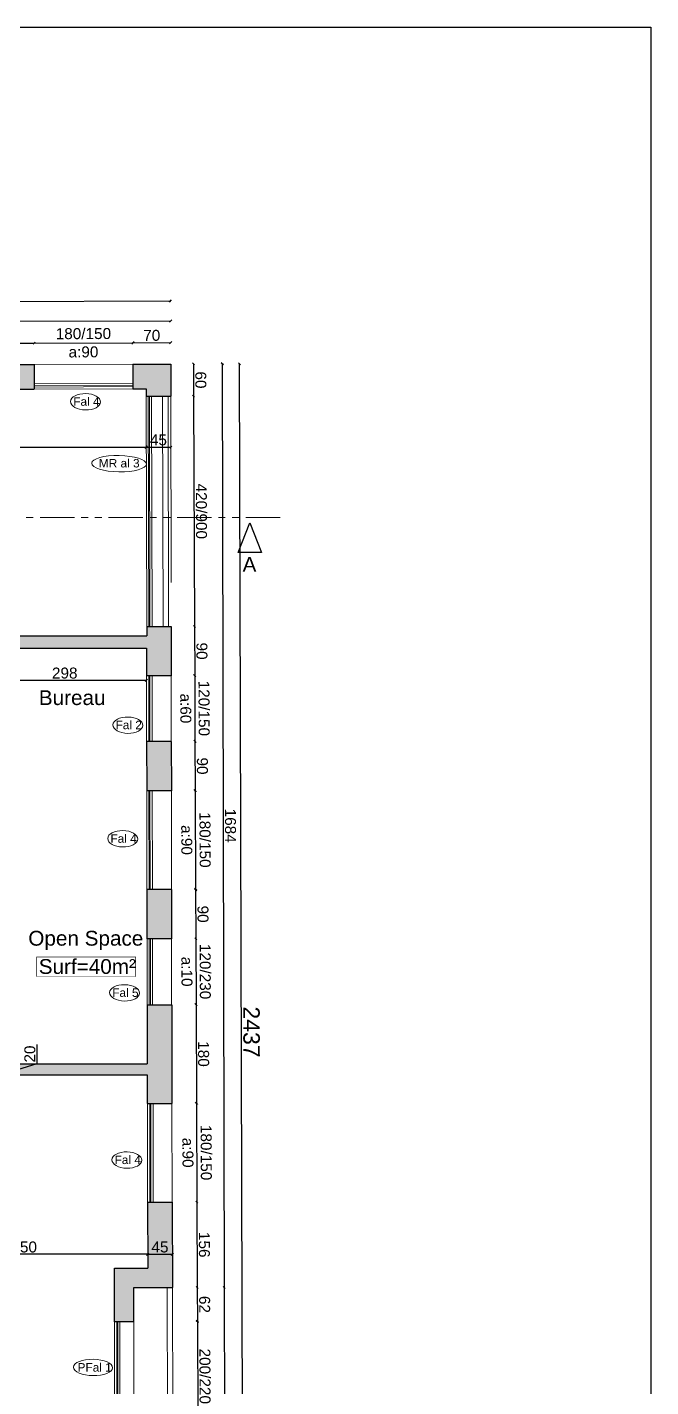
# Model space of a CAD drawing. Header units: millimetres. Extents: x 2804 to 3317, y 6834 to 7064.
# Drawn here: x 2864.74 to 2876.11, y 6926.2 to 6950.98 of the extents above; entities that cross this region are included whole.
import ezdxf

# ---------------------------------------------------------------- set-up
doc = ezdxf.new("R2010")
doc.units = ezdxf.units.MM
doc.header["$PDMODE"] = 1
doc.linetypes.add('PHANTOM2', pattern=[1.25, 0.625, -0.125, 0.125, -0.125, 0.125, -0.125])
for name, color, linetype, lineweight in [('cotation', 3, 'Continuous', 30), ('menuise', 50, 'Continuous', 18), ('texte', 3, 'Continuous', 9), ('zin fin', 6, 'Continuous', 9), ('zin menuiserie', 150, 'Continuous', 5), ('Zin mur', 30, 'Continuous', 30), ('zin sanit', 150, 'Continuous', 5)]:
    doc.layers.add(name, color=color, linetype=linetype, lineweight=lineweight)
doc.layers.add('zin hatch mur', color=8, linetype='Continuous')
doc.layers.add('zin texte', color=33, linetype='Continuous')
doc.styles.add('ARIAL', font='arial.ttf')
doc.styles.add('PsikTxtStyle', font='arial.ttf')
doc.styles.get("Standard").update_dxf_attribs({"font": 'arial.ttf'})
doc.dimstyles.new('cotation 100', dxfattribs={"dimtxt": 0.2, "dimasz": 0.04, "dimexe": 0, "dimexo": 0, "dimgap": 0.03, "dimtad": 1, "dimdec": 0, "dimlfac": 100, "dimdsep": 46, "dimtxsty": 'ARIAL', "dimblk": 'OBLIQUE', "dimcen": 0.09, "dimse1": 1, "dimse2": 1, "dimclrd": 256, "dimclre": 256, "dimclrt": 256, "dimadec": 3, "dimazin": 2, "dimtfac": 1, "dimtdec": 0, "dimtofl": 0, "dimtmove": 1, "dimatfit": 3, "dimfxl": 0, "dimtolj": 1, "dimtzin": 0, "dimlwd": -1, "dimlwe": -1, "dimarcsym": 0})

# ---------------------------------------------------------------- blocks, each defined once
blk = doc.blocks.new('_Oblique')
at = {"color": 0, "linetype": 'ByBlock', "lineweight": -2}
blk.add_line((-0.5, -0.5), (0.5, 0.5), dxfattribs=at)
blk = doc.blocks.new('*D116')
at = {"layer": 'cotation', "transparency": 16777216}
blk.add_line((2866.934, 6928.615), (2862.436, 6928.615), dxfattribs=at)
at = {"layer": 'Defpoints', "color": 0, "transparency": 16777216}
for p in [(2862.436, 6930.344), (2866.934, 6929.455), (2862.436, 6928.615)]:
    blk.add_point(p, dxfattribs=at)
at = {"layer": 'cotation', "transparency": 16777216, "xscale": 0.04, "yscale": 0.04, "zscale": 0.04, "rotation": 180}
blk.add_blockref('_Oblique', (2862.436, 6928.615), dxfattribs=at)
at = {"layer": 'cotation', "transparency": 16777216, "xscale": 0.04, "yscale": 0.04, "zscale": 0.04}
blk.add_blockref('_Oblique', (2866.934, 6928.615), dxfattribs=at)
at = {"layer": 'cotation', "transparency": 16777216, "insert": (2864.685, 6928.747), "char_height": 0.2, "attachment_point": 5, "style": 'ARIAL'}
blk.add_mtext('\\A1;450', dxfattribs=at)
blk = doc.blocks.new('*D129')
at = {"layer": 'cotation', "transparency": 16777216}
blk.add_line((2854.712, 6943.329), (2866.907, 6943.329), dxfattribs=at)
at = {"layer": 'Defpoints', "color": 0, "transparency": 16777216}
for p in [(2866.907, 6944.393), (2854.712, 6944.09), (2866.907, 6943.329)]:
    blk.add_point(p, dxfattribs=at)
at = {"layer": 'cotation', "transparency": 16777216, "xscale": 0.04, "yscale": 0.04, "zscale": 0.04, "rotation": 180}
blk.add_blockref('_Oblique', (2854.712, 6943.329), dxfattribs=at)
at = {"layer": 'cotation', "transparency": 16777216, "xscale": 0.04, "yscale": 0.04, "zscale": 0.04}
blk.add_blockref('_Oblique', (2866.907, 6943.329), dxfattribs=at)
at = {"layer": 'cotation', "transparency": 16777216, "insert": (2860.81, 6943.461), "char_height": 0.2, "attachment_point": 5, "style": 'ARIAL'}
blk.add_mtext('\\A1;1220', dxfattribs=at)
blk = doc.blocks.new('*D150')
at = {"layer": 'cotation', "transparency": 16777216}
blk.add_line((2868.677, 6920.486), (2868.61, 6944.847), dxfattribs=at)
at = {"layer": 'Defpoints', "color": 0, "transparency": 16777216}
for p in [(2868.61, 6944.847), (2867.355, 6944.844), (2868, 6920.484)]:
    blk.add_point(p, dxfattribs=at)
at = {"layer": 'cotation', "transparency": 16777216, "xscale": 0.04, "yscale": 0.04, "zscale": 0.04}
for p, rotation in [((2868.61, 6944.847), 90.15959209187983), ((2868.677, 6920.486), 270.1595920918798)]:
    blk.add_blockref('_Oblique', p, dxfattribs=dict(at, rotation=rotation))
at = {"layer": 'cotation', "transparency": 16777216, "insert": (2868.827, 6932.667), "char_height": 0.3, "attachment_point": 5, "rotation": 270.1596, "style": 'ARIAL'}
blk.add_mtext('\\A1;2437', dxfattribs=at)
blk = doc.blocks.new('*D380')
at = {"layer": 'cotation', "transparency": 16777216}
blk.add_line((2863.967, 6945.221), (2864.867, 6945.224), dxfattribs=at)
at = {"layer": 'Defpoints', "color": 0, "transparency": 16777216}
for p in [(2864.867, 6945.224), (2863.968, 6944.832), (2864.868, 6944.834)]:
    blk.add_point(p, dxfattribs=at)
at = {"layer": 'cotation', "transparency": 16777216, "xscale": 0.04, "yscale": 0.04, "zscale": 0.04}
for p, rotation in [((2863.967, 6945.221), 180.221241916918), ((2864.867, 6945.224), 0.2212419169180205)]:
    blk.add_blockref('_Oblique', p, dxfattribs=dict(at, rotation=rotation))
at = {"layer": 'cotation', "transparency": 16777216, "insert": (2864.416, 6945.355), "char_height": 0.2, "attachment_point": 5, "rotation": 0.2212, "style": 'ARIAL'}
blk.add_mtext('\\A1;90', dxfattribs=at)
blk = doc.blocks.new('*D381')
at = {"layer": 'cotation', "transparency": 16777216}
blk.add_line((2864.867, 6945.224), (2866.667, 6945.231), dxfattribs=at)
at = {"layer": 'Defpoints', "color": 0, "transparency": 16777216}
for p in [(2866.667, 6945.231), (2864.868, 6944.834), (2866.668, 6944.841)]:
    blk.add_point(p, dxfattribs=at)
at = {"layer": 'cotation', "transparency": 16777216, "xscale": 0.04, "yscale": 0.04, "zscale": 0.04}
for p, rotation in [((2864.867, 6945.224), 180.221241916918), ((2866.667, 6945.231), 0.2212419169180205)]:
    blk.add_blockref('_Oblique', p, dxfattribs=dict(at, rotation=rotation))
at = {"layer": 'cotation', "transparency": 16777216, "insert": (2865.765, 6945.23), "char_height": 0.2, "attachment_point": 5, "rotation": 0.2212, "style": 'ARIAL'}
blk.add_mtext('\\A1;180/150\\Pa:90', dxfattribs=at)
blk = doc.blocks.new('*D382')
at = {"layer": 'cotation', "transparency": 16777216}
blk.add_line((2866.667, 6945.231), (2867.354, 6945.234), dxfattribs=at)
at = {"layer": 'Defpoints', "color": 0, "transparency": 16777216}
for p in [(2867.354, 6945.234), (2866.668, 6944.841), (2867.355, 6944.844)]:
    blk.add_point(p, dxfattribs=at)
at = {"layer": 'cotation', "transparency": 16777216, "xscale": 0.04, "yscale": 0.04, "zscale": 0.04}
for p, rotation in [((2866.667, 6945.231), 180.221241916918), ((2867.354, 6945.234), 0.2212419169180205)]:
    blk.add_blockref('_Oblique', p, dxfattribs=dict(at, rotation=rotation))
at = {"layer": 'cotation', "transparency": 16777216, "insert": (2867.01, 6945.365), "char_height": 0.2, "attachment_point": 5, "rotation": 0.2212, "style": 'ARIAL'}
blk.add_mtext('\\A1;70', dxfattribs=at)
blk = doc.blocks.new('*D383')
at = {"layer": 'cotation', "transparency": 16777216}
blk.add_line((2867.351, 6945.992), (2846.041, 6945.91), dxfattribs=at)
at = {"layer": 'Defpoints', "color": 0, "transparency": 16777216}
for p in [(2846.041, 6945.91), (2846.045, 6944.784), (2867.355, 6944.844)]:
    blk.add_point(p, dxfattribs=at)
at = {"layer": 'cotation', "transparency": 16777216, "xscale": 0.04, "yscale": 0.04, "zscale": 0.04}
for p, rotation in [((2846.041, 6945.91), 180.221241916918), ((2867.351, 6945.992), 0.2212419169179469)]:
    blk.add_blockref('_Oblique', p, dxfattribs=dict(at, rotation=rotation))
at = {"layer": 'cotation', "transparency": 16777216, "insert": (2856.695, 6946.134), "char_height": 0.3, "attachment_point": 5, "rotation": 0.2212, "style": 'ARIAL'}
blk.add_mtext('\\A1;2131', dxfattribs=at)
blk = doc.blocks.new('*D386')
at = {"layer": 'cotation', "transparency": 16777216}
blk.add_line((2854.361, 6945.605), (2867.354, 6945.628), dxfattribs=at)
at = {"layer": 'Defpoints', "color": 0, "transparency": 16777216}
for p in [(2867.354, 6945.628), (2854.362, 6944.8), (2867.355, 6944.844)]:
    blk.add_point(p, dxfattribs=at)
at = {"layer": 'cotation', "transparency": 16777216, "xscale": 0.04, "yscale": 0.04, "zscale": 0.04}
for p, rotation in [((2854.361, 6945.605), 180.1042335287161), ((2867.354, 6945.628), 0.1042335287160357)]:
    blk.add_blockref('_Oblique', p, dxfattribs=dict(at, rotation=rotation))
at = {"layer": 'cotation', "transparency": 16777216, "insert": (2860.857, 6945.749), "char_height": 0.2, "attachment_point": 5, "rotation": 0.1042, "style": 'ARIAL'}
blk.add_mtext('\\A1;1299', dxfattribs=at)
blk = doc.blocks.new('*D387')
at = {"layer": 'cotation', "transparency": 16777216}
blk.add_line((2867.77, 6944.846), (2867.772, 6944.259), dxfattribs=at)
at = {"layer": 'Defpoints', "color": 0, "transparency": 16777216}
for p in [(2867.355, 6944.844), (2867.358, 6944.257), (2867.772, 6944.259)]:
    blk.add_point(p, dxfattribs=at)
at = {"layer": 'cotation', "transparency": 16777216, "xscale": 0.04, "yscale": 0.04, "zscale": 0.04}
for p, rotation in [((2867.77, 6944.846), 90.23689161392032), ((2867.772, 6944.259), 270.2368916139203)]:
    blk.add_blockref('_Oblique', p, dxfattribs=dict(at, rotation=rotation))
at = {"layer": 'cotation', "transparency": 16777216, "insert": (2867.903, 6944.553), "char_height": 0.2, "attachment_point": 5, "rotation": 270.2369, "style": 'ARIAL'}
blk.add_mtext('\\A1;60', dxfattribs=at)
blk = doc.blocks.new('*D388')
at = {"layer": 'cotation', "transparency": 16777216}
blk.add_line((2867.772, 6944.259), (2867.789, 6940.059), dxfattribs=at)
at = {"layer": 'Defpoints', "color": 0, "transparency": 16777216}
for p in [(2867.358, 6944.257), (2867.364, 6940.057), (2867.789, 6940.059)]:
    blk.add_point(p, dxfattribs=at)
at = {"layer": 'cotation', "transparency": 16777216, "xscale": 0.04, "yscale": 0.04, "zscale": 0.04}
for p, rotation in [((2867.772, 6944.259), 90.23689161392032), ((2867.789, 6940.059), 270.2368916139203)]:
    blk.add_blockref('_Oblique', p, dxfattribs=dict(at, rotation=rotation))
at = {"layer": 'cotation', "transparency": 16777216, "insert": (2867.914, 6942.159), "char_height": 0.2, "attachment_point": 5, "rotation": 270.2369, "style": 'ARIAL'}
blk.add_mtext('\\A1;420/900', dxfattribs=at)
blk = doc.blocks.new('*D389')
at = {"layer": 'cotation', "transparency": 16777216}
blk.add_line((2867.789, 6940.059), (2867.793, 6939.162), dxfattribs=at)
at = {"layer": 'Defpoints', "color": 0, "transparency": 16777216}
for p in [(2867.364, 6940.057), (2867.363, 6939.16), (2867.793, 6939.162)]:
    blk.add_point(p, dxfattribs=at)
at = {"layer": 'cotation', "transparency": 16777216, "xscale": 0.04, "yscale": 0.04, "zscale": 0.04}
for p, rotation in [((2867.789, 6940.059), 90.23689161392032), ((2867.793, 6939.162), 270.2368916139203)]:
    blk.add_blockref('_Oblique', p, dxfattribs=dict(at, rotation=rotation))
at = {"layer": 'cotation', "transparency": 16777216, "insert": (2867.923, 6939.611), "char_height": 0.2, "attachment_point": 5, "rotation": 270.2369, "style": 'ARIAL'}
blk.add_mtext('\\A1;90', dxfattribs=at)
blk = doc.blocks.new('*D390')
at = {"layer": 'cotation', "transparency": 16777216}
blk.add_line((2867.793, 6939.162), (2867.798, 6937.966), dxfattribs=at)
at = {"layer": 'Defpoints', "color": 0, "transparency": 16777216}
for p in [(2867.363, 6939.16), (2867.366, 6937.964), (2867.798, 6937.966)]:
    blk.add_point(p, dxfattribs=at)
at = {"layer": 'cotation', "transparency": 16777216, "xscale": 0.04, "yscale": 0.04, "zscale": 0.04}
for p, rotation in [((2867.793, 6939.162), 90.23689161392032), ((2867.798, 6937.966), 270.2368916139203)]:
    blk.add_blockref('_Oblique', p, dxfattribs=dict(at, rotation=rotation))
at = {"layer": 'cotation', "transparency": 16777216, "insert": (2867.796, 6938.566), "char_height": 0.2, "attachment_point": 5, "rotation": 270.2369, "style": 'ARIAL'}
blk.add_mtext('\\A1;120/150\\Pa:60', dxfattribs=at)
blk = doc.blocks.new('*D391')
at = {"layer": 'cotation', "transparency": 16777216}
blk.add_line((2867.798, 6937.966), (2867.802, 6937.066), dxfattribs=at)
at = {"layer": 'Defpoints', "color": 0, "transparency": 16777216}
for p in [(2867.366, 6937.964), (2867.368, 6937.064), (2867.802, 6937.066)]:
    blk.add_point(p, dxfattribs=at)
at = {"layer": 'cotation', "transparency": 16777216, "xscale": 0.04, "yscale": 0.04, "zscale": 0.04}
for p, rotation in [((2867.798, 6937.966), 90.23689161392032), ((2867.802, 6937.066), 270.2368916139203)]:
    blk.add_blockref('_Oblique', p, dxfattribs=dict(at, rotation=rotation))
at = {"layer": 'cotation', "transparency": 16777216, "insert": (2867.932, 6937.516), "char_height": 0.2, "attachment_point": 5, "rotation": 270.2369, "style": 'ARIAL'}
blk.add_mtext('\\A1;90', dxfattribs=at)
blk = doc.blocks.new('*D392')
at = {"layer": 'cotation', "transparency": 16777216}
blk.add_line((2867.802, 6937.066), (2867.809, 6935.266), dxfattribs=at)
at = {"layer": 'Defpoints', "color": 0, "transparency": 16777216}
for p in [(2867.368, 6937.064), (2867.371, 6935.264), (2867.809, 6935.266)]:
    blk.add_point(p, dxfattribs=at)
at = {"layer": 'cotation', "transparency": 16777216, "xscale": 0.04, "yscale": 0.04, "zscale": 0.04}
for p, rotation in [((2867.802, 6937.066), 90.23689161392032), ((2867.809, 6935.266), 270.2368916139203)]:
    blk.add_blockref('_Oblique', p, dxfattribs=dict(at, rotation=rotation))
at = {"layer": 'cotation', "transparency": 16777216, "insert": (2867.814, 6936.168), "char_height": 0.2, "attachment_point": 5, "rotation": 270.2369, "style": 'ARIAL'}
blk.add_mtext('\\A1;180/150\\Pa:90', dxfattribs=at)
blk = doc.blocks.new('*D393')
at = {"layer": 'cotation', "transparency": 16777216}
blk.add_line((2867.809, 6935.266), (2867.813, 6934.366), dxfattribs=at)
at = {"layer": 'Defpoints', "color": 0, "transparency": 16777216}
for p in [(2867.371, 6935.264), (2867.373, 6934.364), (2867.813, 6934.366)]:
    blk.add_point(p, dxfattribs=at)
at = {"layer": 'cotation', "transparency": 16777216, "xscale": 0.04, "yscale": 0.04, "zscale": 0.04}
for p, rotation in [((2867.809, 6935.266), 90.23689161392032), ((2867.813, 6934.366), 270.2368916139203)]:
    blk.add_blockref('_Oblique', p, dxfattribs=dict(at, rotation=rotation))
at = {"layer": 'cotation', "transparency": 16777216, "insert": (2867.943, 6934.816), "char_height": 0.2, "attachment_point": 5, "rotation": 270.2369, "style": 'ARIAL'}
blk.add_mtext('\\A1;90', dxfattribs=at)
blk = doc.blocks.new('*D394')
at = {"layer": 'cotation', "transparency": 16777216}
blk.add_line((2867.813, 6934.366), (2867.818, 6933.166), dxfattribs=at)
at = {"layer": 'Defpoints', "color": 0, "transparency": 16777216}
for p in [(2867.373, 6934.364), (2867.376, 6933.164), (2867.818, 6933.166)]:
    blk.add_point(p, dxfattribs=at)
at = {"layer": 'cotation', "transparency": 16777216, "xscale": 0.04, "yscale": 0.04, "zscale": 0.04}
for p, rotation in [((2867.813, 6934.366), 90.23689161392032), ((2867.818, 6933.166), 270.2368916139203)]:
    blk.add_blockref('_Oblique', p, dxfattribs=dict(at, rotation=rotation))
at = {"layer": 'cotation', "transparency": 16777216, "insert": (2867.817, 6933.768), "char_height": 0.2, "attachment_point": 5, "rotation": 270.2369, "style": 'ARIAL'}
blk.add_mtext('\\A1;120/230\\Pa:10', dxfattribs=at)
blk = doc.blocks.new('*D395')
at = {"layer": 'cotation', "transparency": 16777216}
blk.add_line((2867.818, 6933.166), (2867.825, 6931.366), dxfattribs=at)
at = {"layer": 'Defpoints', "color": 0, "transparency": 16777216}
for p in [(2867.376, 6933.164), (2867.379, 6931.364), (2867.825, 6931.366)]:
    blk.add_point(p, dxfattribs=at)
at = {"layer": 'cotation', "transparency": 16777216, "xscale": 0.04, "yscale": 0.04, "zscale": 0.04}
for p, rotation in [((2867.818, 6933.166), 90.23689161392032), ((2867.825, 6931.366), 270.2368916139203)]:
    blk.add_blockref('_Oblique', p, dxfattribs=dict(at, rotation=rotation))
at = {"layer": 'cotation', "transparency": 16777216, "insert": (2867.954, 6932.266), "char_height": 0.2, "attachment_point": 5, "rotation": 270.2369, "style": 'ARIAL'}
blk.add_mtext('\\A1;180', dxfattribs=at)
blk = doc.blocks.new('*D396')
at = {"layer": 'cotation', "transparency": 16777216}
blk.add_line((2867.825, 6931.366), (2867.833, 6929.566), dxfattribs=at)
at = {"layer": 'Defpoints', "color": 0, "transparency": 16777216}
for p in [(2867.379, 6931.364), (2867.383, 6929.564), (2867.833, 6929.566)]:
    blk.add_point(p, dxfattribs=at)
at = {"layer": 'cotation', "transparency": 16777216, "xscale": 0.04, "yscale": 0.04, "zscale": 0.04}
for p, rotation in [((2867.825, 6931.366), 90.23689161392032), ((2867.833, 6929.566), 270.2368916139203)]:
    blk.add_blockref('_Oblique', p, dxfattribs=dict(at, rotation=rotation))
at = {"layer": 'cotation', "transparency": 16777216, "insert": (2867.835, 6930.468), "char_height": 0.2, "attachment_point": 5, "rotation": 270.2369, "style": 'ARIAL'}
blk.add_mtext('\\A1;180/150\\Pa:90', dxfattribs=at)
blk = doc.blocks.new('*D397')
at = {"layer": 'cotation', "transparency": 16777216}
blk.add_line((2867.833, 6929.566), (2867.839, 6928.01), dxfattribs=at)
at = {"layer": 'Defpoints', "color": 0, "transparency": 16777216}
for p in [(2867.383, 6929.564), (2867.389, 6928.008), (2867.839, 6928.01)]:
    blk.add_point(p, dxfattribs=at)
at = {"layer": 'cotation', "transparency": 16777216, "xscale": 0.04, "yscale": 0.04, "zscale": 0.04}
for p, rotation in [((2867.833, 6929.566), 90.23689161392032), ((2867.839, 6928.01), 270.2368916139203)]:
    blk.add_blockref('_Oblique', p, dxfattribs=dict(at, rotation=rotation))
at = {"layer": 'cotation', "transparency": 16777216, "insert": (2867.968, 6928.789), "char_height": 0.2, "attachment_point": 5, "rotation": 270.2369, "style": 'ARIAL'}
blk.add_mtext('\\A1;156', dxfattribs=at)
blk = doc.blocks.new('*D398')
at = {"layer": 'cotation', "transparency": 16777216}
blk.add_line((2867.839, 6928.01), (2867.842, 6927.39), dxfattribs=at)
at = {"layer": 'Defpoints', "color": 0, "transparency": 16777216}
for p in [(2867.389, 6928.008), (2866.681, 6927.386), (2867.842, 6927.39)]:
    blk.add_point(p, dxfattribs=at)
at = {"layer": 'cotation', "transparency": 16777216, "xscale": 0.04, "yscale": 0.04, "zscale": 0.04}
for p, rotation in [((2867.839, 6928.01), 90.23689161392032), ((2867.842, 6927.39), 270.2368916139203)]:
    blk.add_blockref('_Oblique', p, dxfattribs=dict(at, rotation=rotation))
at = {"layer": 'cotation', "transparency": 16777216, "insert": (2867.973, 6927.701), "char_height": 0.2, "attachment_point": 5, "rotation": 270.2369, "style": 'ARIAL'}
blk.add_mtext('\\A1;62', dxfattribs=at)
blk = doc.blocks.new('*D399')
at = {"layer": 'cotation', "transparency": 16777216}
blk.add_line((2867.842, 6927.39), (2867.85, 6925.391), dxfattribs=at)
at = {"layer": 'Defpoints', "color": 0, "transparency": 16777216}
for p in [(2866.681, 6927.386), (2866.681, 6925.386), (2867.85, 6925.391)]:
    blk.add_point(p, dxfattribs=at)
at = {"layer": 'cotation', "transparency": 16777216, "xscale": 0.04, "yscale": 0.04, "zscale": 0.04}
for p, rotation in [((2867.842, 6927.39), 90.23689161392032), ((2867.85, 6925.391), 270.2368916139203)]:
    blk.add_blockref('_Oblique', p, dxfattribs=dict(at, rotation=rotation))
at = {"layer": 'cotation', "transparency": 16777216, "insert": (2867.979, 6926.391), "char_height": 0.2, "attachment_point": 5, "rotation": 270.2369, "style": 'ARIAL'}
blk.add_mtext('\\A1;200/220', dxfattribs=at)
blk = doc.blocks.new('*D404')
at = {"layer": 'cotation', "transparency": 16777216}
blk.add_line((2868.296, 6944.846), (2868.329, 6928.01), dxfattribs=at)
at = {"layer": 'Defpoints', "color": 0, "transparency": 16777216}
for p in [(2867.355, 6944.844), (2867.389, 6928.008), (2868.329, 6928.01)]:
    blk.add_point(p, dxfattribs=at)
at = {"layer": 'cotation', "transparency": 16777216, "xscale": 0.04, "yscale": 0.04, "zscale": 0.04}
for p, rotation in [((2868.296, 6944.846), 90.11402606991138), ((2868.329, 6928.01), 270.1140260699113)]:
    blk.add_blockref('_Oblique', p, dxfattribs=dict(at, rotation=rotation))
at = {"layer": 'cotation', "transparency": 16777216, "insert": (2868.444, 6936.428), "char_height": 0.2, "attachment_point": 5, "rotation": 270.114, "style": 'ARIAL'}
blk.add_mtext('\\A1;1684', dxfattribs=at)
blk = doc.blocks.new('*D405')
at = {"layer": 'cotation', "transparency": 16777216}
blk.add_line((2868.329, 6928.01), (2868.344, 6920.488), dxfattribs=at)
at = {"layer": 'Defpoints', "color": 0, "transparency": 16777216}
for p in [(2867.389, 6928.008), (2867.407, 6920.486), (2868.344, 6920.488)]:
    blk.add_point(p, dxfattribs=at)
at = {"layer": 'cotation', "transparency": 16777216, "xscale": 0.04, "yscale": 0.04, "zscale": 0.04}
for p, rotation in [((2868.329, 6928.01), 90.11402606991138), ((2868.344, 6920.488), 270.1140260699113)]:
    blk.add_blockref('_Oblique', p, dxfattribs=dict(at, rotation=rotation))
at = {"layer": 'cotation', "transparency": 16777216, "insert": (2868.47, 6923.669), "char_height": 0.2, "attachment_point": 5, "rotation": 270.114, "style": 'ARIAL'}
blk.add_mtext('\\A1;752', dxfattribs=at)
blk = doc.blocks.new('*D771')
at = {"layer": 'cotation', "transparency": 16777216}
for p, q in [((2864.921, 6932.09), (2864.921, 6932.439)), ((2864.569, 6931.985), (2864.921, 6932.09)), ((2864.569, 6932.085), (2864.569, 6931.885))]:
    blk.add_line(p, q, dxfattribs=at)
at = {"layer": 'Defpoints', "color": 0, "transparency": 16777216}
for p in [(2864.088, 6932.085), (2863.973, 6931.885), (2864.569, 6931.885)]:
    blk.add_point(p, dxfattribs=at)
at = {"layer": 'cotation', "transparency": 16777216, "xscale": 0.04, "yscale": 0.04, "zscale": 0.04}
for p, rotation in [((2864.569, 6932.085), 89.97948378173861), ((2864.569, 6931.885), 269.9794837817386)]:
    blk.add_blockref('_Oblique', p, dxfattribs=dict(at, rotation=rotation))
at = {"layer": 'cotation', "transparency": 16777216, "insert": (2864.789, 6932.265), "char_height": 0.2, "attachment_point": 5, "rotation": 89.9795, "style": 'ARIAL'}
blk.add_mtext('\\A1;20', dxfattribs=at)
blk = doc.blocks.new('*D775')
at = {"layer": 'cotation', "transparency": 16777216}
blk.add_line((2866.934, 6928.615), (2867.387, 6928.615), dxfattribs=at)
at = {"layer": 'Defpoints', "color": 0, "transparency": 16777216}
for p in [(2866.934, 6929.455), (2867.387, 6928.615), (2867.387, 6928.426)]:
    blk.add_point(p, dxfattribs=at)
at = {"layer": 'cotation', "transparency": 16777216, "xscale": 0.04, "yscale": 0.04, "zscale": 0.04, "rotation": 180}
blk.add_blockref('_Oblique', (2866.934, 6928.615), dxfattribs=at)
at = {"layer": 'cotation', "transparency": 16777216, "xscale": 0.04, "yscale": 0.04, "zscale": 0.04}
blk.add_blockref('_Oblique', (2867.387, 6928.615), dxfattribs=at)
at = {"layer": 'cotation', "transparency": 16777216, "insert": (2867.16, 6928.747), "char_height": 0.2, "attachment_point": 5, "style": 'ARIAL'}
blk.add_mtext('\\A1;45', dxfattribs=at)
blk = doc.blocks.new('*D776')
at = {"layer": 'cotation', "transparency": 16777216}
blk.add_line((2866.907, 6943.329), (2867.358, 6943.329), dxfattribs=at)
at = {"layer": 'Defpoints', "color": 0, "transparency": 16777216}
for p in [(2866.907, 6944.393), (2867.358, 6944.257), (2867.358, 6943.329)]:
    blk.add_point(p, dxfattribs=at)
at = {"layer": 'cotation', "transparency": 16777216, "xscale": 0.04, "yscale": 0.04, "zscale": 0.04, "rotation": 180}
blk.add_blockref('_Oblique', (2866.907, 6943.329), dxfattribs=at)
at = {"layer": 'cotation', "transparency": 16777216, "xscale": 0.04, "yscale": 0.04, "zscale": 0.04}
blk.add_blockref('_Oblique', (2867.358, 6943.329), dxfattribs=at)
at = {"layer": 'cotation', "transparency": 16777216, "insert": (2867.132, 6943.46), "char_height": 0.2, "attachment_point": 5, "style": 'ARIAL'}
blk.add_mtext('\\A1;45', dxfattribs=at)
blk = doc.blocks.new('*D796')
at = {"layer": 'cotation', "transparency": 16777216}
blk.add_line((2864.569, 6931.885), (2864.565, 6920.831), dxfattribs=at)
at = {"layer": 'Defpoints', "color": 0, "transparency": 16777216}
for p in [(2863.973, 6931.885), (2864.565, 6920.831), (2866.331, 6920.831)]:
    blk.add_point(p, dxfattribs=at)
at = {"layer": 'cotation', "transparency": 16777216, "xscale": 0.04, "yscale": 0.04, "zscale": 0.04}
for p, rotation in [((2864.569, 6931.885), 89.97948378173861), ((2864.565, 6920.831), 269.9794837817386)]:
    blk.add_blockref('_Oblique', p, dxfattribs=dict(at, rotation=rotation))
at = {"layer": 'cotation', "transparency": 16777216, "insert": (2864.435, 6926.358), "char_height": 0.2, "attachment_point": 5, "rotation": 89.9795, "style": 'ARIAL'}
blk.add_mtext('\\A1;1105', dxfattribs=at)
blk = doc.blocks.new('*D802')
at = {"layer": 'cotation', "transparency": 16777216}
blk.add_line((2866.912, 6939.077), (2863.936, 6939.077), dxfattribs=at)
at = {"layer": 'Defpoints', "color": 0, "transparency": 16777216}
for p in [(2863.936, 6939.661), (2866.912, 6939.661), (2863.936, 6939.077)]:
    blk.add_point(p, dxfattribs=at)
at = {"layer": 'cotation', "transparency": 16777216, "xscale": 0.04, "yscale": 0.04, "zscale": 0.04, "rotation": 180}
blk.add_blockref('_Oblique', (2863.936, 6939.077), dxfattribs=at)
at = {"layer": 'cotation', "transparency": 16777216, "xscale": 0.04, "yscale": 0.04, "zscale": 0.04}
blk.add_blockref('_Oblique', (2866.912, 6939.077), dxfattribs=at)
at = {"layer": 'cotation', "transparency": 16777216, "insert": (2865.424, 6939.209), "char_height": 0.2, "attachment_point": 5, "style": 'ARIAL'}
blk.add_mtext('\\A1;298', dxfattribs=at)
blk = doc.blocks.new('fal2')
at = {"layer": 'menuise'}
blk.add_ellipse((2896.053, 6924.829), major_axis=(-0.273, 0.005), ratio=0.546469, start_param=-1.570796, end_param=4.712389, dxfattribs=at)
at = {"layer": 'menuise', "insert": (2895.829, 6924.91), "char_height": 0.1544, "width": 2.34126, "attachment_point": 1, "style": 'PsikTxtStyle'}
blk.add_mtext('Fal 2', dxfattribs=at)
blk = doc.blocks.new('fal4')
at = {"layer": 'menuise'}
blk.add_ellipse((2898.098, 6926.91), major_axis=(-0.273, 0.005), ratio=0.546469, start_param=-1.570796, end_param=4.712389, dxfattribs=at)
at = {"layer": 'menuise', "insert": (2897.874, 6926.991), "char_height": 0.1544, "width": 2.34126, "attachment_point": 1, "style": 'PsikTxtStyle'}
blk.add_mtext('Fal 4', dxfattribs=at)
blk = doc.blocks.new('fal5')
at = {"layer": 'menuise'}
blk.add_ellipse((2855.84, 7015.657), major_axis=(-0.273, 0.005), ratio=0.546469, start_param=-1.570796, end_param=4.712389, dxfattribs=at)
at = {"layer": 'menuise', "insert": (2855.616, 7015.738), "char_height": 0.1544, "width": 2.34126, "attachment_point": 1, "style": 'PsikTxtStyle'}
blk.add_mtext('Fal 5', dxfattribs=at)
blk = doc.blocks.new('pfal1')
at = {"layer": 'menuise'}
blk.add_ellipse((2852.439, 6943.626), major_axis=(-0.356, 0.006), ratio=0.418983, start_param=-1.570796, end_param=4.712389, dxfattribs=at)
at = {"layer": 'menuise', "insert": (2852.156, 6943.705), "char_height": 0.1544, "width": 2.34126, "attachment_point": 1, "style": 'PsikTxtStyle'}
blk.add_mtext('PFal 1', dxfattribs=at)
blk = doc.blocks.new('mral3')
at = {"layer": 'menuise'}
blk.add_ellipse((2866.414, 6943.027), major_axis=(-0.498, 0.009), ratio=0.29928, start_param=-1.570796, end_param=4.712389, dxfattribs=at)
at = {"layer": 'menuise', "insert": (2866.046, 6943.113), "char_height": 0.1544, "width": 2.34126, "attachment_point": 1, "style": 'PsikTxtStyle'}
blk.add_mtext('MR al 3', dxfattribs=at)

msp = doc.modelspace()

# ---------------------------------------------------------------- hatches: boundary and pattern name
at = {"layer": 'zin hatch mur'}
h = msp.add_hatch(color=256, dxfattribs=at)
h.dxf.hatch_style = 1
h.paths.add_polyline_path([(2857.969, 6944.813), (2857.019, 6944.809), (2857.018, 6944.359), (2857.968, 6944.363)])
h.paths.add_polyline_path([(2860.068, 6944.819), (2858.868, 6944.815), (2858.868, 6944.365), (2860.068, 6944.369)])
h.paths.add_polyline_path([(2862.768, 6944.828), (2861.871, 6944.822), (2861.872, 6944.372), (2862.772, 6944.379)])
h.paths.add_polyline_path([(2864.869, 6944.834), (2863.969, 6944.833), (2863.969, 6944.383), (2864.869, 6944.384)])
h.paths.add_polyline_path([(2866.669, 6944.391), (2866.907, 6944.393), (2866.908, 6944.258), (2867.358, 6944.257), (2867.355, 6944.844), (2866.667, 6944.845)])
h = msp.add_hatch(color=256, dxfattribs=at)
h.dxf.hatch_style = 1
h.paths.add_polyline_path([(2867.364, 6940.057), (2866.918, 6940.056), (2866.913, 6939.16), (2867.363, 6939.16)])
h = msp.add_hatch(color=256, dxfattribs=at)
h.dxf.hatch_style = 1
h.paths.add_polyline_path([(2861.876, 6938.086), (2861.876, 6938.686), (2862.361, 6938.686), (2862.361, 6938.086)], flags=16)
h.paths.add_polyline_path([(2862.311, 6938.136), (2862.011, 6938.136), (2862.241, 6938.206), (2862.311, 6938.611)], flags=0)
h.paths.add_polyline_path([(2863.636, 6939.786), (2863.736, 6939.786), (2863.736, 6938.086), (2862.461, 6938.086), (2862.461, 6939.786), (2862.836, 6939.786), (2862.836, 6939.886), (2861.861, 6939.886), (2861.861, 6939.786), (2862.361, 6939.786), (2862.361, 6938.786), (2861.776, 6938.786), (2861.776, 6938.086), (2860.711, 6938.086), (2860.711, 6939.786), (2861.061, 6939.786), (2861.061, 6939.886), (2860.611, 6939.886), (2860.611, 6938.086), (2860.373, 6938.086), (2860.373, 6937.886), (2860.511, 6937.886), (2860.511, 6936.136), (2860.711, 6936.136), (2860.711, 6936.236), (2862.836, 6936.236), (2862.836, 6936.336), (2862.461, 6936.336), (2862.461, 6936.436), (2862.361, 6936.436), (2862.361, 6936.336), (2860.711, 6936.336), (2860.711, 6937.886), (2862.361, 6937.886), (2862.361, 6937.236), (2862.461, 6937.236), (2862.461, 6937.886), (2863.836, 6937.886), (2863.836, 6936.336), (2863.736, 6936.336), (2863.736, 6936.236), (2863.936, 6936.236), (2863.936, 6939.661), (2867.019, 6939.661), (2867.019, 6939.886), (2863.636, 6939.886)])
h = msp.add_hatch(color=256, dxfattribs=at)
h.dxf.hatch_style = 1
h.paths.add_polyline_path([(2867.364, 6937.964), (2866.917, 6937.964), (2866.917, 6937.064), (2867.364, 6937.064)])
h = msp.add_hatch(color=256, dxfattribs=at)
h.dxf.hatch_style = 1
h.paths.add_polyline_path([(2857.754, 6935.341), (2857.613, 6935.2), (2857.913, 6934.899), (2857.843, 6934.829), (2857.913, 6934.758), (2858.125, 6934.97)])
h.paths.add_polyline_path([(2857.348, 6934.192), (2857.277, 6934.263), (2857.206, 6934.192), (2856.906, 6934.493), (2856.835, 6934.422), (2857.136, 6934.121), (2857.065, 6934.051), (2857.136, 6933.98)], flags=17)
h.paths.add_polyline_path([(2867.378, 6931.886), (2867.378, 6932.086), (2863.166, 6932.086), (2860.711, 6934.541), (2860.711, 6935.136), (2860.511, 6935.136), (2860.511, 6934.458), (2861.237, 6933.733), (2861.11, 6933.606), (2861.252, 6933.465), (2861.378, 6933.591), (2863.084, 6931.886)])
h.paths.add_polyline_path([(2857.56, 6932.424), (2857.348, 6932.212), (2857.613, 6931.947), (2854.924, 6929.258), (2853.447, 6929.258), (2851.883, 6930.822), (2851.883, 6932.299), (2854.572, 6934.988), (2854.406, 6935.154), (2853.813, 6934.561), (2853.661, 6934.713), (2853.414, 6934.466), (2853.485, 6934.395), (2851.533, 6932.444), (2851.533, 6930.628), (2853.253, 6928.908), (2855.069, 6928.908), (2856.313, 6930.152), (2856.406, 6930.059), (2856.656, 6930.309), (2856.457, 6930.508), (2859.381, 6933.432), (2860.3, 6932.513), (2860.545, 6932.758), (2860.403, 6932.899), (2860.3, 6932.796), (2859.115, 6933.98), (2858.903, 6933.768), (2858.974, 6933.697), (2859.045, 6933.768), (2859.31, 6933.503), (2858.391, 6932.583), (2858.125, 6932.849), (2858.196, 6932.919), (2858.125, 6932.99), (2857.913, 6932.778), (2857.984, 6932.707), (2858.055, 6932.778), (2858.32, 6932.513), (2857.825, 6932.018), (2857.56, 6932.283), (2857.631, 6932.354)])
h.paths.add_polyline_path([(2856.358, 6933.202), (2857.136, 6933.98), (2857.065, 6934.051), (2856.428, 6933.414), (2856.128, 6933.715), (2855.986, 6933.573)], flags=17)
h = msp.add_hatch(color=256, dxfattribs=at)
h.dxf.hatch_style = 1
h.paths.add_polyline_path([(2867.369, 6935.264), (2866.922, 6935.264), (2866.922, 6934.364), (2867.369, 6934.364)])
h = msp.add_hatch(color=256, dxfattribs=at)
h.dxf.hatch_style = 1
h.paths.add_polyline_path([(2867.376, 6933.164), (2866.928, 6933.164), (2866.928, 6931.364), (2867.376, 6931.364)])
h = msp.add_hatch(color=256, dxfattribs=at)
h.dxf.hatch_style = 1
h.paths.add_polyline_path([(2867.384, 6929.258), (2866.935, 6929.259), (2866.937, 6928.36), (2867.186, 6928.361), (2867.186, 6928.011), (2867.389, 6928.008)])
h.paths.add_polyline_path([(2867.383, 6929.564), (2866.933, 6929.565), (2866.934, 6929.259), (2867.384, 6929.258)])
h.paths.add_polyline_path([(2867.186, 6928.361), (2867.031, 6928.361), (2866.331, 6928.361), (2866.331, 6927.386), (2866.681, 6927.386), (2866.681, 6928.011), (2867.186, 6928.011)])

# ---------------------------------------------------------------- linework, layer by layer
at = {"layer": 'cotation'}
msp.add_lwpolyline([(2876.107, 6912.988), (2842.066, 6912.988), (2842.066, 6950.984), (2876.107, 6950.984)], close=True, dxfattribs=at)
msp.add_lwpolyline([(2868.798, 6941.951), (2869.01, 6941.408), (2868.585, 6941.408), (2868.798, 6941.951)], dxfattribs=at)
at = {"layer": 'texte', "linetype": 'PHANTOM2', "lineweight": 9}
msp.add_line((2869.349, 6942.044), (2845.084, 6942.044), dxfattribs=at)
at = {"layer": 'zin fin'}
for p, q in [((2866.668, 6944.841), (2864.868, 6944.834)), ((2867.355, 6944.257), (2867.365, 6940.861)), ((2867.363, 6939.16), (2867.363, 6937.964)), ((2867.368, 6937.064), (2867.371, 6935.264)), ((2867.373, 6934.364), (2867.373, 6933.164)), ((2867.379, 6931.364), (2867.383, 6929.564)), ((2867.289, 6928.008), (2867.306, 6920.833)), ((2867.389, 6928.008), (2867.406, 6920.833)), ((2866.681, 6927.386), (2866.681, 6925.386))]:
    msp.add_line(p, q, dxfattribs=at)
at = {"layer": 'zin menuiserie'}
for p, q in [((2864.868, 6944.484), (2866.668, 6944.491)), ((2864.868, 6944.444), (2866.668, 6944.451)), ((2864.868, 6944.424), (2866.668, 6944.431)), ((2864.869, 6944.384), (2866.669, 6944.391)), ((2866.907, 6944.256), (2866.918, 6940.056)), ((2866.947, 6944.256), (2866.958, 6940.056)), ((2866.967, 6944.256), (2866.978, 6940.056)), ((2867.007, 6944.256), (2867.018, 6940.056)), ((2867.207, 6944.257), (2867.218, 6940.057)), ((2867.307, 6944.257), (2867.318, 6940.057))]:
    msp.add_line(p, q, dxfattribs=at)
at = {"layer": 'Zin mur'}
for p, q in [((2863.968, 6944.832), (2864.868, 6944.834)), ((2864.868, 6944.834), (2864.868, 6944.384)), ((2866.668, 6944.841), (2867.355, 6944.844)), ((2866.668, 6944.841), (2866.668, 6944.391)), ((2867.355, 6944.844), (2867.358, 6944.257)), ((2863.968, 6944.382), (2864.868, 6944.384)), ((2866.668, 6944.391), (2866.907, 6944.393)), ((2866.907, 6944.393), (2866.908, 6944.256)), ((2866.908, 6944.256), (2867.358, 6944.257)), ((2866.918, 6940.056), (2867.364, 6940.057)), ((2866.918, 6940.056), (2866.918, 6939.886)), ((2867.364, 6940.057), (2867.363, 6939.16)), ((2863.636, 6939.886), (2866.918, 6939.886)), ((2863.936, 6939.661), (2866.912, 6939.661)), ((2866.912, 6939.661), (2866.913, 6939.16)), ((2867.363, 6939.16), (2866.913, 6939.16)), ((2866.916, 6937.964), (2866.918, 6937.064)), ((2867.366, 6937.964), (2866.916, 6937.964)), ((2867.366, 6937.964), (2867.368, 6937.064)), ((2867.368, 6937.064), (2866.918, 6937.064)), ((2866.921, 6935.264), (2866.923, 6934.364)), ((2867.371, 6935.264), (2866.921, 6935.264)), ((2867.371, 6935.264), (2867.373, 6934.364)), ((2867.373, 6934.364), (2866.923, 6934.364)), ((2866.926, 6933.164), (2866.928, 6932.084)), ((2866.926, 6933.164), (2867.376, 6933.164)), ((2867.376, 6933.164), (2867.379, 6931.364)), ((2863.166, 6932.086), (2866.928, 6932.084)), ((2863.084, 6931.886), (2866.928, 6931.884)), ((2866.928, 6931.884), (2866.929, 6931.364)), ((2866.929, 6931.364), (2867.379, 6931.364)), ((2866.933, 6929.564), (2866.938, 6928.361)), ((2866.933, 6929.564), (2867.383, 6929.564)), ((2867.383, 6929.564), (2867.389, 6928.008)), ((2866.331, 6927.386), (2866.331, 6928.361)), ((2866.331, 6928.361), (2866.938, 6928.361)), ((2866.681, 6927.386), (2866.681, 6928.011)), ((2866.681, 6928.011), (2867.389, 6928.008)), ((2866.681, 6927.386), (2866.331, 6927.386)), ((2866.681, 6927.386), (2866.431, 6927.386))]:
    msp.add_line(p, q, dxfattribs=at)
at = {"layer": 'zin sanit'}
for p, q in [((2866.916, 6939.16), (2866.916, 6937.964)), ((2866.956, 6939.16), (2866.956, 6937.964)), ((2866.976, 6939.16), (2866.976, 6937.964)), ((2867.016, 6939.16), (2867.016, 6937.964)), ((2866.918, 6937.064), (2866.921, 6935.264)), ((2866.958, 6937.064), (2866.961, 6935.264)), ((2866.978, 6937.064), (2866.981, 6935.264)), ((2867.018, 6937.064), (2867.021, 6935.264)), ((2866.926, 6934.364), (2866.926, 6933.164)), ((2866.966, 6934.364), (2866.966, 6933.164)), ((2866.986, 6934.364), (2866.986, 6933.164)), ((2867.026, 6934.364), (2867.026, 6933.164)), ((2866.933, 6931.364), (2866.933, 6929.564)), ((2866.973, 6931.364), (2866.973, 6929.564)), ((2866.993, 6931.364), (2866.993, 6929.564)), ((2867.033, 6931.364), (2867.033, 6929.564)), ((2866.331, 6927.386), (2866.331, 6925.386)), ((2866.371, 6927.386), (2866.371, 6925.386)), ((2866.391, 6927.386), (2866.391, 6925.386)), ((2866.431, 6927.386), (2866.431, 6925.386))]:
    msp.add_line(p, q, dxfattribs=at)
at = {"layer": 'zin texte', "const_width": 0.01}
msp.add_lwpolyline([(2864.914, 6934.035), (2866.718, 6934.035), (2866.718, 6933.678), (2864.914, 6933.678)], close=True, dxfattribs=at)

# ---------------------------------------------------------------- block references
at = {"layer": 'cotation'}
for name, p in [('fal4', (-32.294, 17.246)), ('mral3', (0, 0)), ('fal2', (-29.478, 13.431)), ('fal4', (-31.617, 9.28)), ('fal5', (10.674, -82.277)), ('fal4', (-31.541, 3.423)), ('pfal1', (13.502, -17.074))]:
    msp.add_blockref(name, p, dxfattribs=at)

# ---------------------------------------------------------------- texts
at = {"layer": 'zin texte', "char_height": 0.27, "attachment_point": 1}
for s, insert in [('A', (2868.666, 6941.326)), ('Bureau ', (2864.952, 6938.897)), ('Open Space', (2864.76, 6934.511)), ('Surf=40m²', (2864.95, 6933.996))]:
    msp.add_mtext_dynamic_manual_height_columns(s, width=34.10317, gutter_width=12.5, heights=[0], dxfattribs=dict(at, insert=insert))

# ---------------------------------------------------------------- dimensions: what is measured, and where the dimension line sits
at = {"layer": 'cotation'}
dim = msp.add_linear_dim(base=(2846.041, 6945.91), p1=(2867.355, 6944.844), p2=(2846.045, 6944.784), angle=180.2212, dimstyle='cotation 100', override={"dimtxt": 0.3}, dxfattribs=at)
dim.commit()
dim.dimension.update_dxf_attribs({"geometry": '*D383', "text_midpoint": (2856.695, 6946.134)})
for base, p1, p2, angle, picture, middle in [((2867.354, 6945.628), (2854.362, 6944.8), (2867.355, 6944.844), 180.1042, '*D386', (2860.857, 6945.749)), ((2864.867, 6945.224), (2863.968, 6944.832), (2864.868, 6944.834), 180.2212, '*D380', (2864.416, 6945.355)), ((2867.793, 6939.162), (2867.364, 6940.057), (2867.363, 6939.16), 90.2369, '*D389', (2867.923, 6939.611)), ((2867.802, 6937.066), (2867.366, 6937.964), (2867.368, 6937.064), 90.2369, '*D391', (2867.932, 6937.516)), ((2867.813, 6934.366), (2867.371, 6935.264), (2867.373, 6934.364), 90.2369, '*D393', (2867.943, 6934.816)), ((2867.825, 6931.366), (2867.376, 6933.164), (2867.379, 6931.364), 90.2369, '*D395', (2867.954, 6932.266)), ((2864.569, 6931.885), (2864.088, 6932.085), (2863.973, 6931.885), 269.9795, '*D771', (2864.789, 6932.12)), ((2864.565, 6920.831), (2863.973, 6931.885), (2866.331, 6920.831), 269.9795, '*D796', (2864.435, 6926.358)), ((2867.839, 6928.01), (2867.383, 6929.564), (2867.389, 6928.008), 90.2369, '*D397', (2867.968, 6928.789)), ((2867.842, 6927.39), (2867.389, 6928.008), (2866.681, 6927.386), 90.2369, '*D398', (2867.973, 6927.701))]:
    dim = msp.add_linear_dim(base=base, p1=p1, p2=p2, angle=angle, dimstyle='cotation 100', dxfattribs=at)
    dim.commit()
    dim.dimension.update_dxf_attribs({"geometry": picture, "text_midpoint": middle})
for base, p1, p2, angle, text, picture, middle in [((2866.667, 6945.231), (2864.868, 6944.834), (2866.668, 6944.841), 180.2212, '<>/150\\Pa:90', '*D381', (2865.766, 6944.929)), ((2867.798, 6937.966), (2867.363, 6939.16), (2867.366, 6937.964), 90.2369, '<>/150\\Pa:60', '*D390', (2867.495, 6938.565)), ((2867.809, 6935.266), (2867.368, 6937.064), (2867.371, 6935.264), 90.2369, '<>/150\\Pa:90', '*D392', (2867.513, 6936.167)), ((2867.818, 6933.166), (2867.373, 6934.364), (2867.376, 6933.164), 90.2369, '<>/230\\Pa:10', '*D394', (2867.516, 6933.767)), ((2867.833, 6929.566), (2867.379, 6931.364), (2867.383, 6929.564), 90.2369, '<>/150\\Pa:90', '*D396', (2867.534, 6930.467))]:
    dim = msp.add_linear_dim(base=base, p1=p1, p2=p2, angle=angle, text=text, dimstyle='cotation 100', dxfattribs=at)
    dim.commit()
    dim.dimension.update_dxf_attribs({"geometry": picture, "text_midpoint": middle, "dimtype": 128})
for base, p1, p2, angle, text, picture, middle in [((2867.354, 6945.234), (2866.668, 6944.841), (2867.355, 6944.844), 180.2212, '70', '*D382', (2867.01, 6945.365)), ((2867.789, 6940.059), (2867.358, 6944.257), (2867.364, 6940.057), 90.2369, '<>/900', '*D388', (2867.914, 6942.159)), ((2867.85, 6925.391), (2866.681, 6927.386), (2866.681, 6925.386), 90.2369, '<>/220', '*D399', (2867.979, 6926.391))]:
    dim = msp.add_linear_dim(base=base, p1=p1, p2=p2, angle=angle, text=text, dimstyle='cotation 100', dxfattribs=at)
    dim.commit()
    dim.dimension.update_dxf_attribs({"geometry": picture, "text_midpoint": middle})
dim = msp.add_linear_dim(base=(2868.61, 6944.847), p1=(2868, 6920.484), p2=(2867.355, 6944.844), angle=270.1596, text='2437', dimstyle='cotation 100', override={"dimtxt": 0.3}, dxfattribs=at)
dim.commit()
dim.dimension.update_dxf_attribs({"geometry": '*D150', "text_midpoint": (2868.827, 6932.667)})
dim = msp.add_aligned_dim(p1=(2867.355, 6944.844), p2=(2867.358, 6944.257), distance=0.414, text='60', dimstyle='cotation 100', dxfattribs=at)
dim.commit()
dim.dimension.update_dxf_attribs({"geometry": '*D387', "text_midpoint": (2867.903, 6944.553)})
dim = msp.add_aligned_dim(p1=(2867.355, 6944.844), p2=(2867.389, 6928.008), distance=0.94, dimstyle='cotation 100', dxfattribs=at)
dim.commit()
dim.dimension.update_dxf_attribs({"geometry": '*D404', "text_midpoint": (2868.444, 6936.428)})
for base, p1, p2, picture, middle in [((2866.9071, 6943.3288), (2854.7119, 6944.0898), (2866.9071, 6944.3927), '*D129', (2860.8095, 6943.4609)), ((2867.358, 6943.329), (2866.907, 6944.393), (2867.358, 6944.257), '*D776', (2867.132, 6943.46)), ((2863.936, 6939.077), (2866.912, 6939.661), (2863.936, 6939.661), '*D802', (2865.424, 6939.209)), ((2862.436, 6928.615), (2866.934, 6929.455), (2862.436, 6930.344), '*D116', (2864.685, 6928.747)), ((2867.387, 6928.615), (2866.934, 6929.455), (2867.387, 6928.426), '*D775', (2867.16, 6928.747))]:
    dim = msp.add_linear_dim(base=base, p1=p1, p2=p2, dimstyle='cotation 100', dxfattribs=at)
    dim.commit()
    dim.dimension.update_dxf_attribs({"geometry": picture, "text_midpoint": middle})
dim = msp.add_linear_dim(base=(2868.344, 6920.488), p1=(2867.389, 6928.008), p2=(2867.407, 6920.486), angle=90.114, dimstyle='cotation 100', dxfattribs=at)
dim.commit()
dim.dimension.update_dxf_attribs({"geometry": '*D405', "text_midpoint": (2868.338, 6923.669), "dimtype": 128})

doc.saveas('drawing.dxf')
